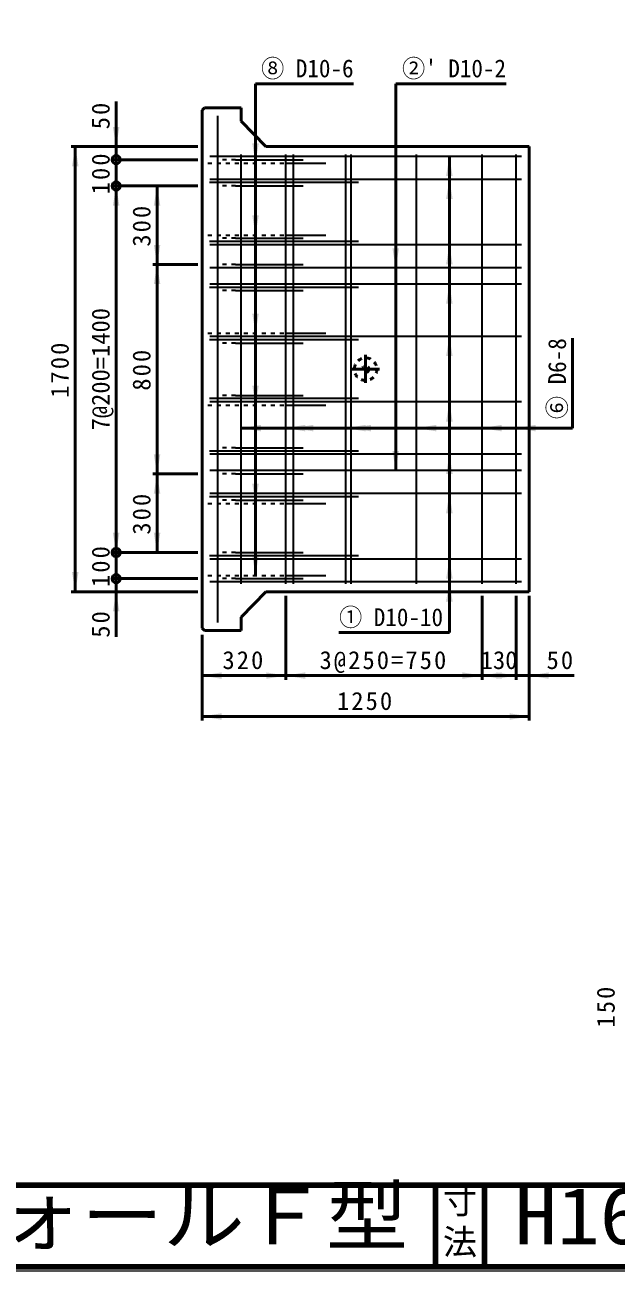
# Model space of a CAD drawing. Units: millimetres, scale not verified. Extents: x 100 to 4105, y 100 to 2870.
# Drawn here: x 2148 to 2871, y 100 to 1623 of the extents above; entities that cross this region are included whole.
import ezdxf
from ezdxf.enums import TextEntityAlignment as Align

# ---------------------------------------------------------------- set-up
doc = ezdxf.new("R2010")
doc.units = ezdxf.units.MM
doc.header["$LTSCALE"] = 5
doc.linetypes.add('USER2', pattern=[13.4, 10, -1.2, 1, -1.2])
doc.linetypes.add('USER3', pattern=[2.2, 1, -1.2])
doc.layers.add('V-nasSTD', color=7, linetype='Continuous', lineweight=50)
doc.styles.add('ＭＳ ゴシック', font='')
doc.styles.get('ＭＳ ゴシック').set_extended_font_data('MS Gothic')

msp = doc.modelspace()

# ---------------------------------------------------------------- hatches: boundary and pattern name
at = {"layer": 'V-nasSTD'}
for points in [[(2259.661, 1498.346), (2263.661, 1498.346), (2259.661, 1474.346), (2255.661, 1498.346)], [(2430.035, 1478.346), (2434.035, 1478.346), (2430.035, 1454.346), (2426.035, 1478.346)], [(2209.661, 1450.346), (2213.661, 1450.346), (2209.661, 1474.346), (2205.661, 1450.346)], [(2667.061, 1438.346), (2663.061, 1438.346), (2667.061, 1462.346), (2671.061, 1438.346)], [(2667.061, 1410.346), (2663.061, 1410.346), (2667.061, 1434.346), (2671.061, 1410.346)], [(2259.661, 1402.346), (2263.661, 1402.346), (2259.661, 1426.346), (2255.661, 1402.346)], [(2309.661, 1402.346), (2313.661, 1402.346), (2309.661, 1426.346), (2305.661, 1402.346)], [(2430.035, 1390.346), (2434.035, 1390.346), (2430.035, 1366.346), (2426.035, 1390.346)], [(2309.661, 1354.346), (2313.661, 1354.346), (2309.661, 1330.346), (2305.661, 1354.346)], [(2601.461, 1350.186), (2605.461, 1350.186), (2601.461, 1326.186), (2597.461, 1350.186)], [(2667.061, 1330.346), (2663.061, 1330.346), (2667.061, 1354.346), (2671.061, 1330.346)], [(2309.661, 1306.346), (2313.661, 1306.346), (2309.661, 1330.346), (2305.661, 1306.346)], [(2667.061, 1282.346), (2663.061, 1282.346), (2667.061, 1306.346), (2671.061, 1282.346)], [(2430.035, 1270.346), (2434.035, 1270.346), (2430.035, 1246.346), (2426.035, 1270.346)], [(2667.061, 1218.346), (2663.061, 1218.346), (2667.061, 1242.346), (2671.061, 1218.346)], [(2430.035, 1182.346), (2434.035, 1182.346), (2430.035, 1158.346), (2426.035, 1182.346)], [(2667.061, 1138.346), (2663.061, 1138.346), (2667.061, 1162.346), (2671.061, 1138.346)], [(2436.661, 1130.346), (2436.661, 1126.346), (2412.661, 1130.346), (2436.661, 1134.346)], [(2491.061, 1130.346), (2491.061, 1126.346), (2467.061, 1130.346), (2491.061, 1134.346)], [(2500.661, 1130.346), (2500.661, 1126.346), (2476.661, 1130.346), (2500.661, 1134.346)], [(2564.661, 1130.346), (2564.661, 1126.346), (2540.661, 1130.346), (2564.661, 1134.346)], [(2571.061, 1130.346), (2571.061, 1126.346), (2547.061, 1130.346), (2571.061, 1134.346)], [(2651.061, 1130.346), (2651.061, 1126.346), (2627.061, 1130.346), (2651.061, 1134.346)], [(2731.061, 1130.346), (2731.061, 1126.346), (2707.061, 1130.346), (2731.061, 1134.346)], [(2772.661, 1130.346), (2772.661, 1126.346), (2748.661, 1130.346), (2772.661, 1134.346)], [(2309.661, 1098.346), (2313.661, 1098.346), (2309.661, 1074.346), (2305.661, 1098.346)], [(2601.461, 1102.506), (2605.461, 1102.506), (2601.461, 1078.506), (2597.461, 1102.506)], [(2667.061, 1074.346), (2663.061, 1074.346), (2667.061, 1098.346), (2671.061, 1074.346)], [(2309.661, 1050.346), (2313.661, 1050.346), (2309.661, 1074.346), (2305.661, 1050.346)], [(2430.035, 1062.346), (2434.035, 1062.346), (2430.035, 1038.346), (2426.035, 1062.346)], [(2667.061, 1026.346), (2663.061, 1026.346), (2667.061, 1050.346), (2671.061, 1026.346)], [(2259.661, 1002.346), (2263.661, 1002.346), (2259.661, 978.346), (2255.661, 1002.346)], [(2309.661, 1002.346), (2313.661, 1002.346), (2309.661, 978.346), (2305.661, 1002.346)], [(2430.035, 974.346), (2434.035, 974.346), (2430.035, 950.346), (2426.035, 974.346)], [(2667.061, 946.346), (2663.061, 946.346), (2667.061, 970.346), (2671.061, 946.346)], [(2209.661, 954.346), (2213.661, 954.346), (2209.661, 930.346), (2205.661, 954.346)], [(2259.661, 906.346), (2263.661, 906.346), (2259.661, 930.346), (2255.661, 906.346)], [(2667.061, 918.346), (2663.061, 918.346), (2667.061, 942.346), (2671.061, 918.346)], [(2388.661, 827.826), (2388.661, 823.826), (2364.661, 827.826), (2388.661, 831.826)], [(2443.061, 827.826), (2443.061, 823.826), (2467.061, 827.826), (2443.061, 831.826)], [(2491.061, 827.826), (2491.061, 823.826), (2467.061, 827.826), (2491.061, 831.826)], [(2683.061, 827.826), (2683.061, 823.826), (2707.061, 827.826), (2683.061, 831.826)], [(2731.061, 827.826), (2731.061, 823.826), (2707.061, 827.826), (2731.061, 831.826)], [(2724.661, 827.826), (2724.661, 823.826), (2748.661, 827.826), (2724.661, 831.826)], [(2788.661, 827.826), (2788.661, 823.826), (2764.661, 827.826), (2788.661, 831.826)], [(2388.661, 777.826), (2388.661, 773.826), (2364.661, 777.826), (2388.661, 781.826)], [(2740.661, 777.826), (2740.661, 773.826), (2764.661, 777.826), (2740.661, 781.826)]]:
    msp.add_hatch(color=256, dxfattribs=at).paths.add_polyline_path(points)

# ---------------------------------------------------------------- linework, layer by layer
for p, q in [((2430.035, 1551.146), (2550.035, 1551.146)), ((2430.035, 950.346), (2430.035, 1551.146)), ((2601.461, 1551.146), (2736.461, 1551.146)), ((2601.461, 1078.506), (2601.461, 1551.146)), ((2259.661, 1474.346), (2259.661, 1529.346)), ((2367.541, 1521.866), (2364.661, 1518.986)), ((2364.661, 1518.986), (2364.661, 885.706)), ((2412.661, 1521.866), (2367.541, 1521.866)), ((2412.661, 1521.866), (2412.661, 1505.309)), ((2412.661, 1505.309), (2442.583, 1474.346)), ((2359.661, 1474.346), (2204.661, 1474.346)), ((2209.661, 1474.346), (2209.661, 930.346)), ((2259.661, 1458.346), (2259.661, 1474.346)), ((2764.661, 1474.346), (2442.583, 1474.346)), ((2667.061, 880.346), (2667.061, 1462.346)), ((2764.661, 930.346), (2764.661, 1474.346)), ((2359.661, 1458.346), (2254.661, 1458.346)), ((2259.661, 1458.346), (2259.661, 1426.346)), ((2359.661, 1426.346), (2254.661, 1426.346)), ((2259.661, 978.346), (2259.661, 1426.346)), ((2309.661, 1330.346), (2309.661, 1426.346)), ((2359.661, 1330.346), (2304.661, 1330.346)), ((2309.661, 1074.346), (2309.661, 1330.346)), ((2817.661, 1130.346), (2817.661, 1240.346)), ((2412.661, 1130.346), (2817.661, 1130.346)), ((2359.661, 1074.346), (2304.661, 1074.346)), ((2309.661, 978.346), (2309.661, 1074.346)), ((2359.661, 978.346), (2254.661, 978.346)), ((2259.661, 946.346), (2259.661, 978.346)), ((2359.661, 946.346), (2254.661, 946.346)), ((2259.661, 946.346), (2259.661, 930.346)), ((2359.661, 930.346), (2204.661, 930.346)), ((2259.661, 930.346), (2259.661, 875.346)), ((2442.583, 930.346), (2412.661, 899.383)), ((2764.661, 930.346), (2442.583, 930.346)), ((2467.061, 822.826), (2467.061, 925.346)), ((2707.061, 822.826), (2707.061, 925.346)), ((2748.661, 822.826), (2748.661, 925.346)), ((2764.661, 772.826), (2764.661, 925.346)), ((2412.661, 882.826), (2412.661, 899.383)), ((2364.661, 885.706), (2367.541, 882.826)), ((2364.661, 772.826), (2364.661, 877.826)), ((2367.541, 882.826), (2412.661, 882.826)), ((2532.061, 880.346), (2667.061, 880.346)), ((2364.661, 827.826), (2467.061, 827.826)), ((2467.061, 827.826), (2707.061, 827.826)), ((2707.061, 827.826), (2748.661, 827.826)), ((2748.661, 827.826), (2764.661, 827.826)), ((2764.661, 827.826), (2819.661, 827.826)), ((2764.661, 777.826), (2364.661, 777.826))]:
    msp.add_line(p, q, dxfattribs=at)
at = {"layer": 'V-nasSTD', "lineweight": 35}
for p, q in [((2383.381, 1511.946), (2383.381, 892.746)), ((2755.061, 1462.346), (2374.261, 1462.346)), ((2412.661, 939.946), (2412.661, 1464.746)), ((2467.061, 939.946), (2467.061, 1464.746)), ((2476.661, 939.946), (2476.661, 1464.746)), ((2540.661, 939.946), (2540.661, 1464.746)), ((2547.061, 939.946), (2547.061, 1464.746)), ((2627.061, 939.946), (2627.061, 1464.746)), ((2707.061, 939.946), (2707.061, 1464.746)), ((2748.661, 939.946), (2748.661, 1464.746)), ((2405.55, 1458.346), (2488.43, 1458.346)), ((2467.889, 1454.346), (2515.889, 1454.346)), ((2755.061, 1434.346), (2374.261, 1434.346)), ((2556.021, 1430.346), (2373.621, 1430.346)), ((2405.55, 1426.346), (2488.43, 1426.346)), ((2556.021, 1358.346), (2373.621, 1358.346)), ((2405.55, 1362.346), (2488.43, 1362.346)), ((2467.889, 1366.346), (2515.889, 1366.346)), ((2755.061, 1354.346), (2374.261, 1354.346)), ((2755.061, 1326.186), (2374.261, 1326.186)), ((2405.55, 1330.346), (2488.43, 1330.346)), ((2556.021, 1302.346), (2373.621, 1302.346)), ((2755.061, 1306.346), (2374.261, 1306.346)), ((2405.55, 1298.346), (2488.43, 1298.346)), ((2556.021, 1238.346), (2373.621, 1238.346)), ((2755.061, 1242.346), (2374.261, 1242.346)), ((2405.55, 1234.346), (2488.43, 1234.346)), ((2467.889, 1246.346), (2515.889, 1246.346)), ((2556.021, 1166.346), (2373.621, 1166.346)), ((2755.061, 1162.346), (2374.261, 1162.346)), ((2405.55, 1170.346), (2488.43, 1170.346)), ((2467.889, 1158.346), (2515.889, 1158.346)), ((2556.021, 1102.346), (2373.621, 1102.346)), ((2755.061, 1098.346), (2374.261, 1098.346)), ((2405.55, 1106.346), (2488.43, 1106.346)), ((2755.061, 1078.506), (2374.261, 1078.506)), ((2405.55, 1074.346), (2488.43, 1074.346)), ((2556.021, 1046.346), (2373.621, 1046.346)), ((2755.061, 1050.346), (2374.261, 1050.346)), ((2405.55, 1042.346), (2488.43, 1042.346)), ((2467.889, 1038.346), (2515.889, 1038.346)), ((2405.55, 978.346), (2488.43, 978.346)), ((2556.021, 974.346), (2373.621, 974.346)), ((2755.061, 970.346), (2374.261, 970.346)), ((2405.55, 946.346), (2488.43, 946.346)), ((2467.889, 950.346), (2515.889, 950.346)), ((2755.061, 942.346), (2374.261, 942.346))]:
    msp.add_line(p, q, dxfattribs=at)
at = {"layer": 'V-nasSTD', "linetype": 'USER3', "lineweight": 35}
for p, q in [((2371.701, 1454.346), (2467.889, 1454.346)), ((2405.55, 1458.346), (2387.061, 1458.346)), ((2405.55, 1426.346), (2387.061, 1426.346)), ((2371.701, 1366.346), (2467.889, 1366.346)), ((2405.55, 1362.346), (2387.061, 1362.346)), ((2405.55, 1330.346), (2387.061, 1330.346)), ((2405.55, 1298.346), (2387.061, 1298.346)), ((2371.701, 1246.346), (2467.889, 1246.346)), ((2405.55, 1234.346), (2387.061, 1234.346)), ((2371.701, 1158.346), (2467.889, 1158.346)), ((2405.55, 1170.346), (2387.061, 1170.346)), ((2405.55, 1106.346), (2387.061, 1106.346)), ((2405.55, 1074.346), (2387.061, 1074.346)), ((2371.701, 1038.346), (2467.889, 1038.346)), ((2405.55, 1042.346), (2387.061, 1042.346)), ((2405.55, 978.346), (2387.061, 978.346)), ((2371.701, 950.346), (2467.889, 950.346)), ((2405.55, 946.346), (2387.061, 946.346))]:
    msp.add_line(p, q, dxfattribs=at)
at = {"layer": 'V-nasSTD', "linetype": 'USER2'}
for p, q in [((2564.661, 1219.786), (2564.661, 1185.866)), ((2547.701, 1202.346), (2581.621, 1202.346))]:
    msp.add_line(p, q, dxfattribs=at)
at = {"layer": 'V-nasSTD', "lineweight": 100}
for p, q in [((105, 205), (4100, 205)), ((2650, 205), (2650, 105)), ((2710, 205), (2710, 105)), ((105, 105), (4100, 105))]:
    msp.add_line(p, q, dxfattribs=at)
at = {"layer": 'V-nasSTD', "lineweight": 13}
msp.add_lwpolyline([(100, 100), (100, 2870), (4105, 2870), (4105, 100)], close=True, dxfattribs=at)
at = {"layer": 'V-nasSTD'}
for centre in [(2259.661, 1458.346), (2259.661, 1426.346), (2259.661, 978.346), (2259.661, 946.346)]:
    msp.add_circle(centre, 5, dxfattribs=at)
at = {"layer": 'V-nasSTD', "linetype": 'USER3'}
for radius in [13.76, 4]:
    msp.add_circle((2564.661, 1202.346), radius, dxfattribs=at)

# ---------------------------------------------------------------- texts
at = {"layer": 'V-nasSTD', "style": 'ＭＳ ゴシック', "width": 0.95}
for s, p in [('⑧ D10-6', (2493.4, 1580.954)), ("②' D10-2", (2672.746, 1580.954)), ('① D10-10', (2595.776, 910.154))]:
    msp.add_text(s, height=21.85, dxfattribs=at).set_placement(p, align=Align.TOP_CENTER)
at = {"layer": 'V-nasSTD', "style": 'ＭＳ ゴシック'}
msp.add_text('7@200=1400', height=21.99, rotation=90, dxfattribs=at).set_placement((2229.661, 1202.346), align=Align.TOP_CENTER)
at = {"layer": 'V-nasSTD', "style": 'ＭＳ ゴシック', "width": 0.95}
msp.add_text('⑥ D6-8', height=21.85, rotation=90, dxfattribs=at).set_placement((2787.853, 1190.79), align=Align.TOP_CENTER)
at = {"layer": 'V-nasSTD', "style": 'ＭＳ ゴシック'}
msp.add_text('130', height=21.99, dxfattribs=at).set_placement((2727.861, 857.826), align=Align.TOP_CENTER)
for s, width, p in [('1stタッチウォールＦ型', 1.05, (1569.25, 202.47)), ('H1600×B1250×L1997', 1.1, (2746.75, 202.508))]:
    msp.add_text(s, height=69.65, dxfattribs=dict(at, width=width)).set_placement(p, align=Align.TOP_LEFT)
for s, p in [('寸', (2658.982, 200.999)), ('法', (2658.976, 151.01))]:
    msp.add_text(s, height=30.79, dxfattribs=at).set_placement(p, align=Align.TOP_LEFT)
at = {"layer": 'V-nasSTD', "char_height": 21.99, "attachment_point": 2, "rotation": 90, "style": 'ＭＳ ゴシック'}
for s, insert in [('\\T1.17;50', (2229.661, 1513.096)), ('\\T1.17;100', (2229.661, 1442.346)), ('\\T1.17;300', (2279.661, 1378.346)), ('\\T1.17;1700', (2179.661, 1202.346)), ('\\T1.17;800', (2279.661, 1202.346)), ('\\T1.17;300', (2279.661, 1026.346)), ('\\T1.17;100', (2229.661, 962.346)), ('\\T1.17;50', (2229.661, 891.596)), ('\\T1.17;150', (2847.223, 423.894))]:
    msp.add_mtext(s, dxfattribs=dict(at, insert=insert))
at = {"layer": 'V-nasSTD', "char_height": 21.99, "attachment_point": 2, "style": 'ＭＳ ゴシック'}
for s, insert in [('\\T1.17;320', (2415.861, 857.826)), ('\\T1.17;3@250=750', (2587.061, 857.826)), ('\\T1.17;50', (2803.411, 857.826)), ('\\T1.17;1250', (2564.661, 807.826))]:
    msp.add_mtext(s, dxfattribs=dict(at, insert=insert))

doc.saveas('drawing.dxf')
